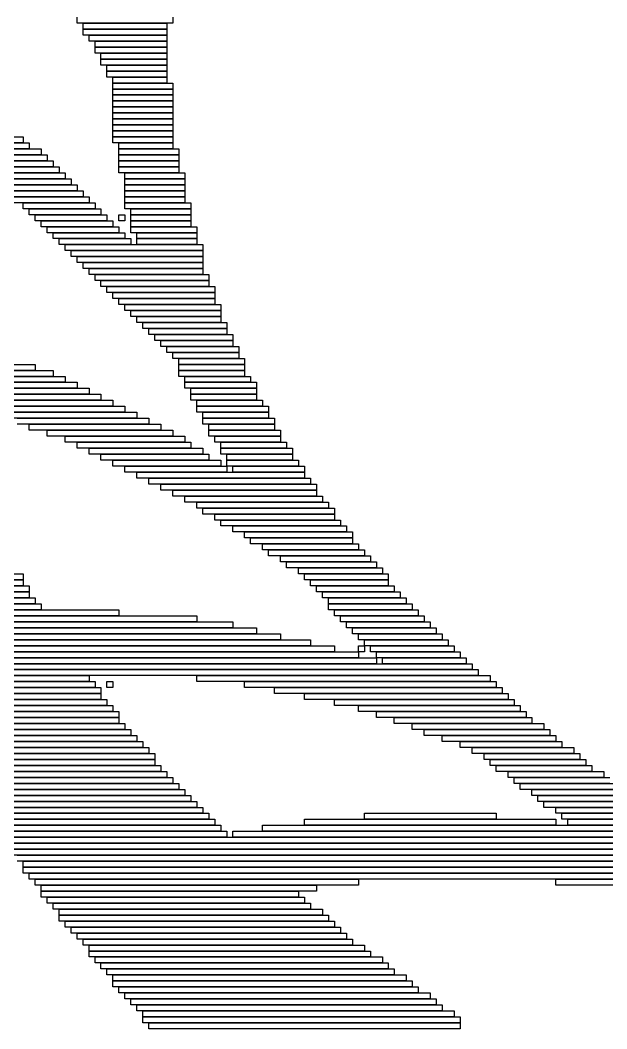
# Model space of a CAD drawing. Extents: x 326 to 677, y 277 to 748.
# Drawn here: x 427.5 to 525.5, y 277 to 445.5 of the extents above; entities that cross this region are included whole.
import ezdxf

# ---------------------------------------------------------------- set-up
doc = ezdxf.new("R2010")
doc.units = 0

msp = doc.modelspace()

# ---------------------------------------------------------------- linework, layer by layer
for p, q in [((437, 445), (437, 446)), ((453, 445), (437, 445)), ((438, 445), (452, 445)), ((438, 444), (438, 445)), ((452, 445), (452, 444)), ((453, 446), (453, 445)), ((452, 444), (438, 444)), ((438, 444), (452, 444)), ((438, 443), (438, 444)), ((452, 444), (452, 443)), ((452, 443), (438, 443)), ((439, 443), (452, 443)), ((439, 442), (439, 443)), ((452, 442), (439, 442)), ((440, 442), (452, 442)), ((440, 441), (440, 442)), ((452, 443), (452, 442)), ((452, 442), (452, 441)), ((452, 441), (440, 441)), ((440, 441), (452, 441)), ((440, 440), (440, 441)), ((452, 440), (440, 440)), ((441, 440), (452, 440)), ((441, 439), (441, 440)), ((452, 441), (452, 440)), ((452, 440), (452, 439)), ((452, 439), (441, 439)), ((441, 439), (452, 439)), ((441, 438), (441, 439)), ((452, 439), (452, 438)), ((452, 438), (441, 438)), ((442, 438), (452, 438)), ((442, 437), (442, 438)), ((452, 437), (442, 437)), ((442, 437), (452, 437)), ((442, 436), (442, 437)), ((452, 438), (452, 437)), ((452, 437), (452, 436)), ((452, 436), (442, 436)), ((443, 436), (452, 436)), ((443, 435), (443, 436)), ((452, 435), (443, 435)), ((443, 435), (453, 435)), ((443, 434), (443, 435)), ((452, 436), (452, 435)), ((453, 435), (453, 434)), ((453, 434), (443, 434)), ((443, 434), (453, 434)), ((443, 433), (443, 434)), ((453, 434), (453, 433)), ((453, 433), (443, 433)), ((443, 433), (453, 433)), ((443, 432), (443, 433)), ((453, 432), (443, 432)), ((443, 432), (453, 432)), ((443, 431), (443, 432)), ((453, 433), (453, 432)), ((453, 432), (453, 431)), ((453, 431), (443, 431)), ((443, 431), (453, 431)), ((443, 430), (443, 431)), ((453, 430), (443, 430)), ((443, 430), (453, 430)), ((443, 429), (443, 430)), ((453, 431), (453, 430)), ((453, 430), (453, 429)), ((453, 429), (443, 429)), ((443, 429), (453, 429)), ((443, 428), (443, 429)), ((453, 428), (443, 428)), ((443, 428), (453, 428)), ((443, 427), (443, 428)), ((453, 429), (453, 428)), ((453, 428), (453, 427)), ((453, 427), (443, 427)), ((443, 427), (453, 427)), ((443, 426), (443, 427)), ((453, 427), (453, 426)), ((415, 426), (428, 426)), ((428, 425), (415, 425)), ((416, 425), (429, 425)), ((428, 426), (428, 425)), ((429, 425), (429, 424)), ((453, 426), (443, 426)), ((443, 426), (453, 426)), ((443, 425), (443, 426)), ((453, 425), (443, 425)), ((444, 425), (453, 425)), ((444, 424), (444, 425)), ((453, 426), (453, 425)), ((453, 425), (453, 424)), ((429, 424), (416, 424)), ((417, 424), (431, 424)), ((431, 423), (417, 423)), ((418, 423), (432, 423)), ((431, 424), (431, 423)), ((432, 423), (432, 422)), ((453, 424), (444, 424)), ((444, 424), (454, 424)), ((444, 423), (444, 424)), ((454, 423), (444, 423)), ((444, 423), (454, 423)), ((444, 422), (444, 423)), ((454, 424), (454, 423)), ((454, 423), (454, 422)), ((432, 422), (418, 422)), ((419, 422), (433, 422)), ((433, 422), (433, 421)), ((454, 422), (444, 422)), ((444, 422), (454, 422)), ((444, 421), (444, 422)), ((454, 422), (454, 421)), ((433, 421), (419, 421)), ((421, 421), (434, 421)), ((434, 420), (421, 420)), ((422, 420), (435, 420)), ((434, 421), (434, 420)), ((435, 420), (435, 419)), ((454, 421), (444, 421)), ((444, 421), (454, 421)), ((444, 420), (444, 421)), ((454, 420), (444, 420)), ((445, 420), (455, 420)), ((445, 419), (445, 420)), ((454, 421), (454, 420)), ((455, 420), (455, 419)), ((435, 419), (422, 419)), ((423, 419), (436, 419)), ((436, 418), (423, 418)), ((424, 418), (437, 418)), ((436, 419), (436, 418)), ((437, 418), (437, 417)), ((455, 419), (445, 419)), ((445, 419), (455, 419)), ((445, 418), (445, 419)), ((455, 418), (445, 418)), ((445, 418), (455, 418)), ((445, 417), (445, 418)), ((455, 419), (455, 418)), ((455, 418), (455, 417)), ((437, 417), (424, 417)), ((425, 417), (438, 417)), ((438, 417), (438, 416)), ((455, 417), (445, 417)), ((445, 417), (455, 417)), ((445, 416), (445, 417)), ((455, 417), (455, 416)), ((438, 416), (425, 416)), ((426, 416), (439, 416)), ((439, 415), (426, 415)), ((428, 415), (440, 415)), ((428, 414), (428, 415)), ((439, 416), (439, 415)), ((440, 415), (440, 414)), ((455, 416), (445, 416)), ((445, 416), (455, 416)), ((445, 415), (445, 416)), ((455, 415), (445, 415)), ((445, 415), (456, 415)), ((445, 414), (445, 415)), ((455, 416), (455, 415)), ((456, 415), (456, 414)), ((440, 414), (428, 414)), ((429, 414), (441, 414)), ((429, 413), (429, 414)), ((441, 413), (429, 413)), ((430, 413), (442, 413)), ((430, 412), (430, 413)), ((441, 414), (441, 413)), ((442, 413), (442, 412)), ((444, 413), (445, 413)), ((444, 412), (444, 413)), ((456, 414), (445, 414)), ((445, 413), (445, 412)), ((446, 414), (456, 414)), ((446, 413), (446, 414)), ((456, 413), (446, 413)), ((446, 413), (456, 413)), ((446, 412), (446, 413)), ((456, 414), (456, 413)), ((456, 413), (456, 412)), ((442, 412), (430, 412)), ((431, 412), (443, 412)), ((431, 411), (431, 412)), ((443, 412), (443, 411)), ((445, 412), (444, 412)), ((456, 412), (446, 412)), ((446, 412), (456, 412)), ((446, 411), (446, 412)), ((456, 412), (456, 411)), ((443, 411), (431, 411)), ((432, 411), (444, 411)), ((432, 410), (432, 411)), ((444, 410), (432, 410)), ((433, 410), (445, 410)), ((433, 409), (433, 410)), ((444, 411), (444, 410)), ((445, 410), (445, 409)), ((456, 411), (446, 411)), ((446, 411), (457, 411)), ((446, 410), (446, 411)), ((457, 410), (446, 410)), ((447, 410), (457, 410)), ((447, 409), (447, 410)), ((457, 411), (457, 410)), ((457, 410), (457, 409)), ((445, 409), (433, 409)), ((434, 409), (446, 409)), ((434, 408), (434, 409)), ((446, 408), (434, 408)), ((435, 408), (458, 408)), ((435, 407), (435, 408)), ((446, 409), (446, 408)), ((457, 409), (447, 409)), ((447, 409), (457, 409)), ((447, 408), (447, 409)), ((457, 408), (447, 408)), ((457, 409), (457, 408)), ((458, 408), (458, 407)), ((458, 407), (435, 407)), ((436, 407), (458, 407)), ((436, 406), (436, 407)), ((458, 407), (458, 406)), ((458, 406), (436, 406)), ((437, 406), (458, 406)), ((437, 405), (437, 406)), ((458, 405), (437, 405)), ((438, 405), (458, 405)), ((438, 404), (438, 405)), ((458, 406), (458, 405)), ((458, 405), (458, 404)), ((458, 404), (438, 404)), ((439, 404), (458, 404)), ((439, 403), (439, 404)), ((458, 403), (439, 403)), ((440, 403), (459, 403)), ((440, 402), (440, 403)), ((458, 404), (458, 403)), ((459, 403), (459, 402)), ((459, 402), (440, 402)), ((441, 402), (459, 402)), ((441, 401), (441, 402)), ((459, 402), (459, 401)), ((459, 401), (441, 401)), ((442, 401), (460, 401)), ((442, 400), (442, 401)), ((460, 400), (442, 400)), ((443, 400), (460, 400)), ((443, 399), (443, 400)), ((460, 401), (460, 400)), ((460, 400), (460, 399)), ((460, 399), (443, 399)), ((444, 399), (460, 399)), ((444, 398), (444, 399)), ((460, 398), (444, 398)), ((445, 398), (461, 398)), ((445, 397), (445, 398)), ((460, 399), (460, 398)), ((461, 398), (461, 397)), ((461, 397), (445, 397)), ((446, 397), (461, 397)), ((446, 396), (446, 397)), ((461, 396), (446, 396)), ((447, 396), (461, 396)), ((447, 395), (447, 396)), ((461, 397), (461, 396)), ((461, 396), (461, 395)), ((461, 395), (447, 395)), ((448, 395), (462, 395)), ((448, 394), (448, 395)), ((462, 395), (462, 394)), ((462, 394), (448, 394)), ((449, 394), (462, 394)), ((449, 393), (449, 394)), ((462, 393), (449, 393)), ((450, 393), (463, 393)), ((450, 392), (450, 393)), ((462, 394), (462, 393)), ((463, 393), (463, 392)), ((463, 392), (450, 392)), ((451, 392), (463, 392)), ((451, 391), (451, 392)), ((463, 391), (451, 391)), ((452, 391), (464, 391)), ((452, 390), (452, 391)), ((463, 392), (463, 391)), ((464, 391), (464, 390)), ((464, 390), (452, 390)), ((453, 390), (464, 390)), ((453, 389), (453, 390)), ((464, 390), (464, 389)), ((356, 388), (430, 388)), ((430, 388), (430, 387)), ((464, 389), (453, 389)), ((454, 389), (465, 389)), ((454, 388), (454, 389)), ((465, 388), (454, 388)), ((454, 388), (465, 388)), ((454, 387), (454, 388)), ((465, 389), (465, 388)), ((465, 388), (465, 387)), ((355, 387), (433, 387)), ((433, 386), (355, 386)), ((430, 387), (356, 387)), ((389, 386), (435, 386)), ((433, 387), (433, 386)), ((435, 386), (435, 385)), ((465, 387), (454, 387)), ((454, 387), (465, 387)), ((454, 386), (454, 387)), ((465, 386), (454, 386)), ((455, 386), (466, 386)), ((455, 385), (455, 386)), ((465, 387), (465, 386)), ((466, 386), (466, 385)), ((435, 385), (389, 385)), ((389, 385), (437, 385)), ((437, 385), (437, 384)), ((466, 385), (455, 385)), ((455, 385), (467, 385)), ((455, 384), (455, 385)), ((467, 385), (467, 384)), ((437, 384), (389, 384)), ((390, 384), (439, 384)), ((439, 383), (390, 383)), ((415, 383), (441, 383)), ((439, 384), (439, 383)), ((441, 383), (441, 382)), ((467, 384), (455, 384)), ((456, 384), (467, 384)), ((456, 383), (456, 384)), ((467, 383), (456, 383)), ((456, 383), (467, 383)), ((456, 382), (456, 383)), ((467, 384), (467, 383)), ((467, 383), (467, 382)), ((441, 382), (415, 382)), ((418, 382), (443, 382)), ((443, 381), (418, 381)), ((421, 381), (445, 381)), ((443, 382), (443, 381)), ((445, 381), (445, 380)), ((467, 382), (456, 382)), ((457, 382), (468, 382)), ((457, 381), (457, 382)), ((468, 381), (457, 381)), ((457, 381), (469, 381)), ((457, 380), (457, 381)), ((468, 382), (468, 381)), ((469, 381), (469, 380)), ((445, 380), (421, 380)), ((424, 380), (447, 380)), ((447, 380), (447, 379)), ((469, 380), (457, 380)), ((458, 380), (469, 380)), ((458, 379), (458, 380)), ((469, 380), (469, 379)), ((447, 379), (424, 379)), ((427, 379), (449, 379)), ((449, 378), (427, 378)), ((429, 378), (451, 378)), ((429, 377), (429, 378)), ((449, 379), (449, 378)), ((451, 378), (451, 377)), ((469, 379), (458, 379)), ((458, 379), (470, 379)), ((458, 378), (458, 379)), ((470, 378), (458, 378)), ((459, 378), (470, 378)), ((459, 377), (459, 378)), ((470, 379), (470, 378)), ((470, 378), (470, 377)), ((451, 377), (429, 377)), ((432, 377), (453, 377)), ((432, 376), (432, 377)), ((453, 376), (432, 376)), ((435, 376), (455, 376)), ((435, 375), (435, 376)), ((453, 377), (453, 376)), ((455, 376), (455, 375)), ((470, 377), (459, 377)), ((459, 377), (471, 377)), ((459, 376), (459, 377)), ((471, 376), (459, 376)), ((460, 376), (471, 376)), ((460, 375), (460, 376)), ((471, 377), (471, 376)), ((471, 376), (471, 375)), ((455, 375), (435, 375)), ((437, 375), (456, 375)), ((437, 374), (437, 375)), ((456, 375), (456, 374)), ((471, 375), (460, 375)), ((461, 375), (472, 375)), ((461, 374), (461, 375)), ((472, 375), (472, 374)), ((456, 374), (437, 374)), ((439, 374), (458, 374)), ((439, 373), (439, 374)), ((458, 373), (439, 373)), ((441, 373), (459, 373)), ((441, 372), (441, 373)), ((458, 374), (458, 373)), ((459, 373), (459, 372)), ((472, 374), (461, 374)), ((461, 374), (473, 374)), ((461, 373), (461, 374)), ((473, 373), (461, 373)), ((462, 373), (473, 373)), ((462, 372), (462, 373)), ((473, 374), (473, 373)), ((473, 373), (473, 372)), ((459, 372), (441, 372)), ((443, 372), (461, 372)), ((443, 371), (443, 372)), ((461, 371), (443, 371)), ((445, 371), (462, 371)), ((445, 370), (445, 371)), ((461, 372), (461, 371)), ((473, 372), (462, 372)), ((462, 372), (474, 372)), ((462, 371), (462, 372)), ((474, 371), (462, 371)), ((462, 371), (462, 370)), ((463, 371), (475, 371)), ((463, 370), (463, 371)), ((474, 372), (474, 371)), ((475, 371), (475, 370)), ((462, 370), (445, 370)), ((447, 370), (475, 370)), ((447, 369), (447, 370)), ((475, 370), (463, 370)), ((475, 370), (475, 369)), ((475, 369), (447, 369)), ((449, 369), (476, 369)), ((449, 368), (449, 369)), ((476, 368), (449, 368)), ((451, 368), (477, 368)), ((451, 367), (451, 368)), ((476, 369), (476, 368)), ((477, 368), (477, 367)), ((477, 367), (451, 367)), ((453, 367), (477, 367)), ((453, 366), (453, 367)), ((477, 366), (453, 366)), ((455, 366), (478, 366)), ((455, 365), (455, 366)), ((477, 367), (477, 366)), ((478, 366), (478, 365)), ((478, 365), (455, 365)), ((457, 365), (479, 365)), ((457, 364), (457, 365)), ((479, 364), (457, 364)), ((458, 364), (480, 364)), ((458, 363), (458, 364)), ((479, 365), (479, 364)), ((480, 364), (480, 363)), ((480, 363), (458, 363)), ((460, 363), (480, 363)), ((460, 362), (460, 363)), ((480, 363), (480, 362)), ((480, 362), (460, 362)), ((461, 362), (481, 362)), ((461, 361), (461, 362)), ((481, 361), (461, 361)), ((463, 361), (482, 361)), ((463, 360), (463, 361)), ((481, 362), (481, 361)), ((482, 361), (482, 360)), ((482, 360), (463, 360)), ((465, 360), (483, 360)), ((465, 359), (465, 360)), ((483, 359), (465, 359)), ((466, 359), (483, 359)), ((466, 358), (466, 359)), ((483, 360), (483, 359)), ((483, 359), (483, 358)), ((483, 358), (466, 358)), ((468, 358), (484, 358)), ((468, 357), (468, 358)), ((484, 358), (484, 357)), ((484, 357), (468, 357)), ((469, 357), (485, 357)), ((469, 356), (469, 357)), ((485, 356), (469, 356)), ((471, 356), (486, 356)), ((471, 355), (471, 356)), ((485, 357), (485, 356)), ((486, 356), (486, 355)), ((486, 355), (471, 355)), ((472, 355), (487, 355)), ((472, 354), (472, 355)), ((487, 354), (472, 354)), ((474, 354), (488, 354)), ((474, 353), (474, 354)), ((487, 355), (487, 354)), ((488, 354), (488, 353)), ((380, 353), (428, 353)), ((428, 353), (428, 352)), ((488, 353), (474, 353)), ((475, 353), (489, 353)), ((475, 352), (475, 353)), ((489, 353), (489, 352)), ((378, 351), (429, 351)), ((379, 352), (428, 352)), ((428, 351), (379, 351)), ((428, 352), (380, 352)), ((428, 352), (428, 351)), ((429, 351), (429, 350)), ((489, 352), (475, 352)), ((476, 352), (489, 352)), ((476, 351), (476, 352)), ((489, 351), (476, 351)), ((477, 351), (490, 351)), ((477, 350), (477, 351)), ((489, 352), (489, 351)), ((490, 351), (490, 350)), ((376, 349), (430, 349)), ((377, 350), (429, 350)), ((429, 349), (377, 349)), ((429, 350), (378, 350)), ((429, 350), (429, 349)), ((430, 349), (430, 348)), ((490, 350), (477, 350)), ((478, 350), (491, 350)), ((478, 349), (478, 350)), ((491, 349), (478, 349)), ((479, 349), (492, 349)), ((479, 348), (479, 349)), ((491, 350), (491, 349)), ((492, 349), (492, 348)), ((375, 348), (431, 348)), ((430, 348), (376, 348)), ((431, 348), (431, 347)), ((492, 348), (479, 348)), ((479, 348), (493, 348)), ((479, 347), (479, 348)), ((493, 348), (493, 347)), ((374, 347), (444, 347)), ((444, 346), (374, 346)), ((431, 347), (375, 347)), ((404, 346), (457, 346)), ((444, 347), (444, 346)), ((457, 346), (457, 345)), ((493, 347), (479, 347)), ((480, 347), (494, 347)), ((480, 346), (480, 347)), ((494, 346), (480, 346)), ((481, 346), (495, 346)), ((481, 345), (481, 346)), ((494, 347), (494, 346)), ((495, 346), (495, 345)), ((457, 345), (404, 345)), ((404, 345), (463, 345)), ((463, 344), (404, 344)), ((404, 344), (467, 344)), ((463, 345), (463, 344)), ((467, 344), (467, 343)), ((495, 345), (481, 345)), ((482, 345), (496, 345)), ((482, 344), (482, 345)), ((496, 344), (482, 344)), ((483, 344), (497, 344)), ((483, 343), (483, 344)), ((496, 345), (496, 344)), ((497, 344), (497, 343)), ((467, 343), (404, 343)), ((405, 343), (471, 343)), ((471, 343), (471, 342)), ((497, 343), (483, 343)), ((484, 343), (498, 343)), ((484, 342), (484, 343)), ((498, 343), (498, 342)), ((471, 342), (405, 342)), ((405, 342), (476, 342)), ((476, 341), (405, 341)), ((406, 341), (480, 341)), ((476, 342), (476, 341)), ((480, 341), (480, 340)), ((498, 342), (484, 342)), ((484, 341), (485, 341)), ((484, 340), (484, 341)), ((485, 342), (499, 342)), ((485, 341), (485, 342)), ((499, 341), (485, 341)), ((485, 341), (485, 340)), ((486, 341), (500, 341)), ((486, 340), (486, 341)), ((499, 342), (499, 341)), ((500, 341), (500, 340)), ((480, 340), (406, 340)), ((406, 340), (484, 340)), ((484, 339), (406, 339)), ((407, 339), (487, 339)), ((485, 340), (484, 340)), ((484, 340), (484, 339)), ((500, 340), (486, 340)), ((487, 340), (501, 340)), ((487, 339), (487, 340)), ((501, 339), (487, 339)), ((487, 339), (487, 338)), ((488, 339), (502, 339)), ((488, 338), (488, 339)), ((501, 340), (501, 339)), ((502, 339), (502, 338)), ((487, 338), (407, 338)), ((407, 338), (503, 338)), ((503, 337), (407, 337)), ((408, 337), (504, 337)), ((502, 338), (488, 338)), ((503, 338), (503, 337)), ((504, 337), (504, 336)), ((504, 336), (408, 336)), ((408, 336), (439, 336)), ((439, 336), (439, 335)), ((457, 336), (506, 336)), ((457, 335), (457, 336)), ((506, 336), (506, 335)), ((439, 335), (408, 335)), ((409, 335), (440, 335)), ((440, 334), (409, 334)), ((409, 334), (441, 334)), ((440, 335), (440, 334)), ((441, 334), (441, 333)), ((442, 335), (443, 335)), ((442, 334), (442, 335)), ((443, 334), (442, 334)), ((443, 335), (443, 334)), ((506, 335), (457, 335)), ((465, 335), (507, 335)), ((465, 334), (465, 335)), ((507, 334), (465, 334)), ((470, 334), (508, 334)), ((470, 333), (470, 334)), ((507, 335), (507, 334)), ((508, 334), (508, 333)), ((441, 333), (409, 333)), ((410, 333), (441, 333)), ((441, 332), (410, 332)), ((410, 332), (442, 332)), ((441, 333), (441, 332)), ((442, 332), (442, 331)), ((508, 333), (470, 333)), ((475, 333), (509, 333)), ((475, 332), (475, 333)), ((509, 332), (475, 332)), ((480, 332), (510, 332)), ((480, 331), (480, 332)), ((509, 333), (509, 332)), ((510, 332), (510, 331)), ((442, 331), (410, 331)), ((411, 331), (443, 331)), ((443, 331), (443, 330)), ((510, 331), (480, 331)), ((484, 331), (511, 331)), ((484, 330), (484, 331)), ((511, 331), (511, 330)), ((443, 330), (411, 330)), ((411, 330), (444, 330)), ((444, 329), (411, 329)), ((412, 329), (444, 329)), ((444, 330), (444, 329)), ((444, 329), (444, 328)), ((511, 330), (484, 330)), ((487, 330), (512, 330)), ((487, 329), (487, 330)), ((512, 329), (487, 329)), ((490, 329), (513, 329)), ((490, 328), (490, 329)), ((512, 330), (512, 329)), ((513, 329), (513, 328)), ((444, 328), (412, 328)), ((413, 328), (445, 328)), ((445, 327), (413, 327)), ((413, 327), (446, 327)), ((445, 328), (445, 327)), ((446, 327), (446, 326)), ((513, 328), (490, 328)), ((493, 328), (515, 328)), ((493, 327), (493, 328)), ((515, 327), (493, 327)), ((495, 327), (516, 327)), ((495, 326), (495, 327)), ((515, 328), (515, 327)), ((516, 327), (516, 326)), ((446, 326), (413, 326)), ((414, 326), (447, 326)), ((447, 326), (447, 325)), ((516, 326), (495, 326)), ((498, 326), (517, 326)), ((498, 325), (498, 326)), ((517, 326), (517, 325)), ((447, 325), (414, 325)), ((414, 325), (448, 325)), ((448, 324), (414, 324)), ((415, 324), (449, 324)), ((448, 325), (448, 324)), ((449, 324), (449, 323)), ((517, 325), (498, 325)), ((501, 325), (518, 325)), ((501, 324), (501, 325)), ((518, 324), (501, 324)), ((503, 324), (520, 324)), ((503, 323), (503, 324)), ((518, 325), (518, 324)), ((520, 324), (520, 323)), ((449, 323), (415, 323)), ((415, 322), (450, 322)), ((416, 323), (450, 323)), ((450, 322), (416, 322)), ((450, 323), (450, 322)), ((450, 322), (450, 321)), ((520, 323), (503, 323)), ((505, 323), (521, 323)), ((505, 322), (505, 323)), ((521, 322), (505, 322)), ((506, 322), (522, 322)), ((506, 321), (506, 322)), ((521, 323), (521, 322)), ((522, 322), (522, 321)), ((413, 321), (451, 321)), ((450, 321), (415, 321)), ((451, 321), (451, 320)), ((522, 321), (506, 321)), ((507, 321), (523, 321)), ((507, 320), (507, 321)), ((523, 321), (523, 320)), ((409, 319), (453, 319)), ((411, 320), (452, 320)), ((452, 319), (411, 319)), ((451, 320), (413, 320)), ((452, 320), (452, 319)), ((453, 319), (453, 318)), ((523, 320), (507, 320)), ((509, 320), (525, 320)), ((509, 319), (509, 320)), ((525, 319), (509, 319)), ((510, 319), (526, 319)), ((510, 318), (510, 319)), ((525, 320), (525, 319)), ((406, 317), (455, 317)), ((408, 318), (454, 318)), ((454, 317), (408, 317)), ((453, 318), (409, 318)), ((454, 318), (454, 317)), ((455, 317), (455, 316)), ((526, 318), (510, 318)), ((511, 318), (528, 318)), ((511, 317), (511, 318)), ((528, 317), (511, 317)), ((513, 317), (529, 317)), ((513, 316), (513, 317)), ((405, 316), (456, 316)), ((455, 316), (406, 316)), ((456, 316), (456, 315)), ((529, 316), (513, 316)), ((514, 316), (530, 316)), ((514, 315), (514, 316)), ((402, 314), (458, 314)), ((403, 315), (457, 315)), ((457, 314), (403, 314)), ((456, 315), (405, 315)), ((457, 315), (457, 314)), ((458, 314), (458, 313)), ((530, 315), (514, 315)), ((515, 315), (532, 315)), ((515, 314), (515, 315)), ((532, 314), (515, 314)), ((517, 314), (533, 314)), ((517, 313), (517, 314)), ((399, 312), (460, 312)), ((401, 313), (459, 313)), ((459, 312), (401, 312)), ((458, 313), (402, 313)), ((459, 313), (459, 312)), ((460, 312), (460, 311)), ((475, 312), (517, 312)), ((475, 311), (475, 312)), ((485, 313), (507, 313)), ((485, 312), (485, 313)), ((507, 312), (485, 312)), ((507, 313), (507, 312)), ((533, 313), (517, 313)), ((517, 312), (517, 311)), ((518, 313), (534, 313)), ((518, 312), (518, 313)), ((534, 312), (518, 312)), ((519, 312), (536, 312)), ((519, 311), (519, 312)), ((398, 311), (461, 311)), ((460, 311), (399, 311)), ((461, 311), (461, 310)), ((468, 311), (537, 311)), ((468, 310), (468, 311)), ((517, 311), (475, 311)), ((536, 311), (519, 311)), ((396, 309), (540, 309)), ((397, 310), (462, 310)), ((462, 309), (397, 309)), ((461, 310), (398, 310)), ((462, 310), (462, 309)), ((463, 310), (539, 310)), ((463, 309), (463, 310)), ((539, 309), (463, 309)), ((537, 310), (468, 310)), ((394, 307), (543, 307)), ((395, 308), (542, 308)), ((542, 307), (395, 307)), ((540, 308), (396, 308)), ((543, 306), (394, 306)), ((427, 306), (545, 306)), ((545, 305), (427, 305)), ((428, 305), (546, 305)), ((428, 304), (428, 305)), ((546, 304), (428, 304)), ((428, 304), (548, 304)), ((428, 303), (428, 304)), ((548, 303), (428, 303)), ((429, 303), (549, 303)), ((429, 302), (429, 303)), ((549, 302), (429, 302)), ((430, 302), (484, 302)), ((430, 301), (430, 302)), ((484, 302), (484, 301)), ((517, 302), (551, 302)), ((517, 301), (517, 302)), ((484, 301), (430, 301)), ((431, 301), (477, 301)), ((431, 300), (431, 301)), ((477, 300), (431, 300)), ((431, 300), (474, 300)), ((431, 299), (431, 300)), ((474, 300), (474, 299)), ((477, 301), (477, 300)), ((551, 301), (517, 301)), ((474, 299), (431, 299)), ((432, 299), (475, 299)), ((432, 298), (432, 299)), ((475, 299), (475, 298)), ((475, 298), (432, 298)), ((433, 298), (476, 298)), ((433, 297), (433, 298)), ((476, 297), (433, 297)), ((434, 297), (478, 297)), ((434, 296), (434, 297)), ((476, 298), (476, 297)), ((478, 297), (478, 296)), ((478, 296), (434, 296)), ((434, 296), (479, 296)), ((434, 295), (434, 296)), ((479, 295), (434, 295)), ((435, 295), (480, 295)), ((435, 294), (435, 295)), ((479, 296), (479, 295)), ((480, 295), (480, 294)), ((480, 294), (435, 294)), ((436, 294), (481, 294)), ((436, 293), (436, 294)), ((481, 294), (481, 293)), ((481, 293), (436, 293)), ((437, 293), (482, 293)), ((437, 292), (437, 293)), ((482, 292), (437, 292)), ((438, 292), (483, 292)), ((438, 291), (438, 292)), ((482, 293), (482, 292)), ((483, 292), (483, 291)), ((483, 291), (438, 291)), ((439, 291), (485, 291)), ((439, 290), (439, 291)), ((485, 290), (439, 290)), ((439, 290), (486, 290)), ((439, 289), (439, 290)), ((485, 291), (485, 290)), ((486, 290), (486, 289)), ((486, 289), (439, 289)), ((440, 289), (488, 289)), ((440, 288), (440, 289)), ((488, 289), (488, 288)), ((488, 288), (440, 288)), ((441, 288), (489, 288)), ((441, 287), (441, 288)), ((489, 287), (441, 287)), ((442, 287), (490, 287)), ((442, 286), (442, 287)), ((489, 288), (489, 287)), ((490, 287), (490, 286)), ((490, 286), (442, 286)), ((443, 286), (492, 286)), ((443, 285), (443, 286)), ((492, 285), (443, 285)), ((443, 285), (493, 285)), ((443, 284), (443, 285)), ((492, 286), (492, 285)), ((493, 285), (493, 284)), ((493, 284), (443, 284)), ((444, 284), (494, 284)), ((444, 283), (444, 284)), ((494, 284), (494, 283)), ((494, 283), (444, 283)), ((445, 283), (496, 283)), ((445, 282), (445, 283)), ((496, 282), (445, 282)), ((446, 282), (497, 282)), ((446, 281), (446, 282)), ((496, 283), (496, 282)), ((497, 282), (497, 281)), ((497, 281), (446, 281)), ((447, 281), (498, 281)), ((447, 280), (447, 281)), ((498, 280), (447, 280)), ((448, 280), (500, 280)), ((448, 279), (448, 280)), ((498, 281), (498, 280)), ((500, 280), (500, 279)), ((500, 279), (448, 279)), ((448, 279), (501, 279)), ((448, 278), (448, 279)), ((501, 279), (501, 278)), ((501, 278), (448, 278)), ((449, 278), (501, 278)), ((449, 277), (449, 278)), ((501, 277), (449, 277)), ((501, 278), (501, 277))]:
    msp.add_line(p, q)

doc.saveas('drawing.dxf')
